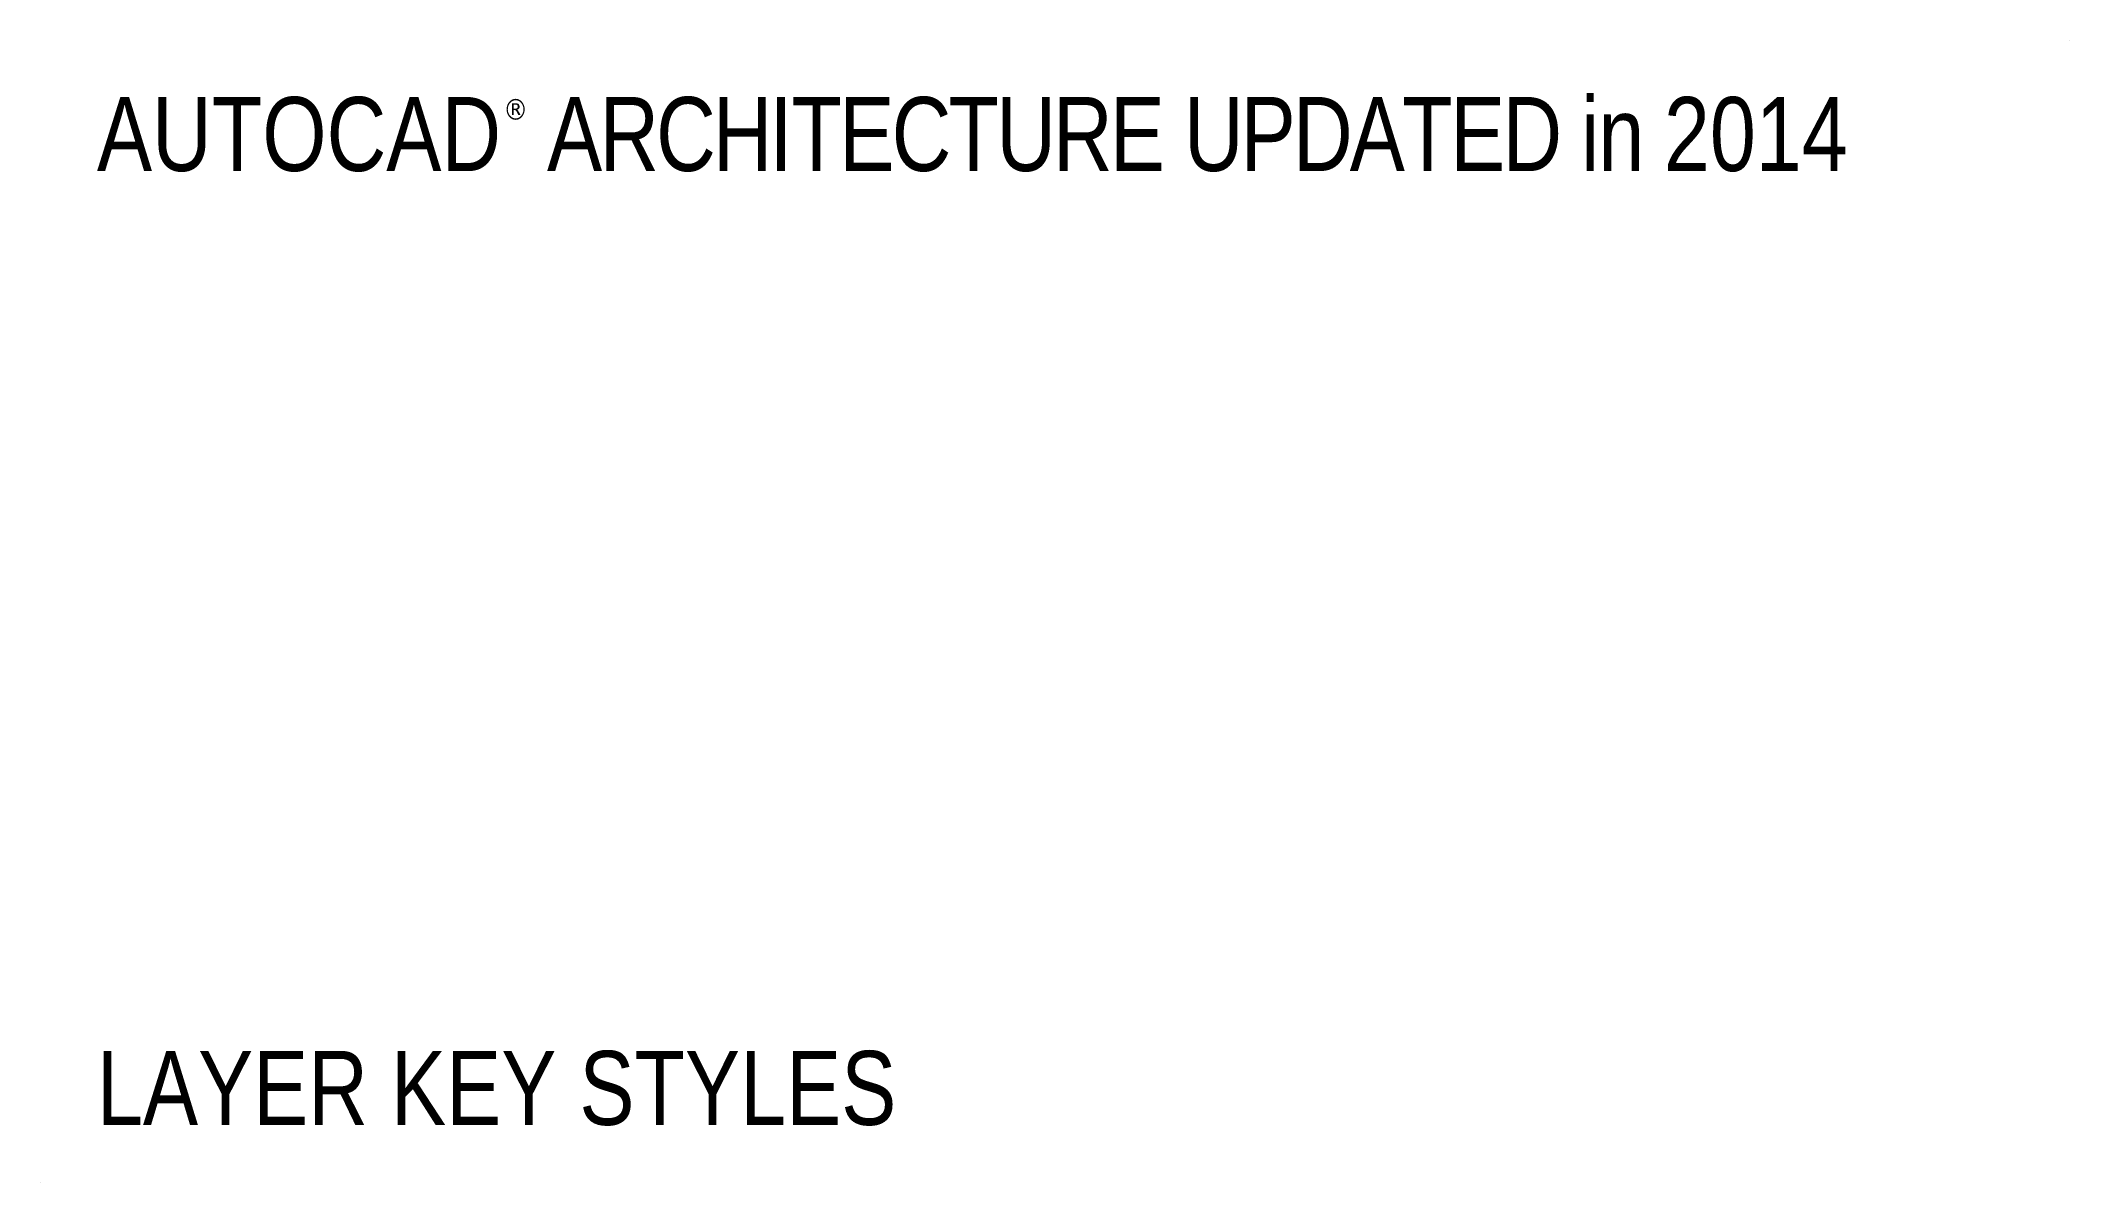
# Paper-space layout 'Layout1' of a CAD drawing. Header units: inches. Extents: x 0 to 24, y 0 to 13.5.
import ezdxf

# ---------------------------------------------------------------- set-up
doc = ezdxf.new("R2010")
doc.units = ezdxf.units.IN
doc.header["$MEASUREMENT"] = 0
doc.styles.add('Title-Normal', font='arial.ttf', dxfattribs={"width": 0.75})

psp = doc.layouts.get("Layout1")

# ---------------------------------------------------------------- linework, layer by layer
for p, q in [((24, 13.5), (24, 13.5)), ((0, 0), (0, 0))]:
    psp.add_line(p, q)

# ---------------------------------------------------------------- texts
at = {"color": 7, "style": 'Title-Normal'}
for s, insert, char_height, width, attachment_point in [('{\\W0.8;AUTOCAD  \\T0.95;ARCHITECTURE UPDATED in \\T1;2014}', (0.667, 12.833), 0.875, 21.46166, 1), ('{\\fTahoma|b0|i0|c0|p34;\\W1;®}', (5.472, 12.813), 0.25, 0.35257, 1), ('{\\W0.8;LAYER KEY STYLES}', (0.667, 0.667), 0.875, 17.37946, 7)]:
    psp.add_mtext(s, dxfattribs=dict(at, insert=insert, char_height=char_height, width=width, attachment_point=attachment_point))

doc.saveas('drawing.dxf')
